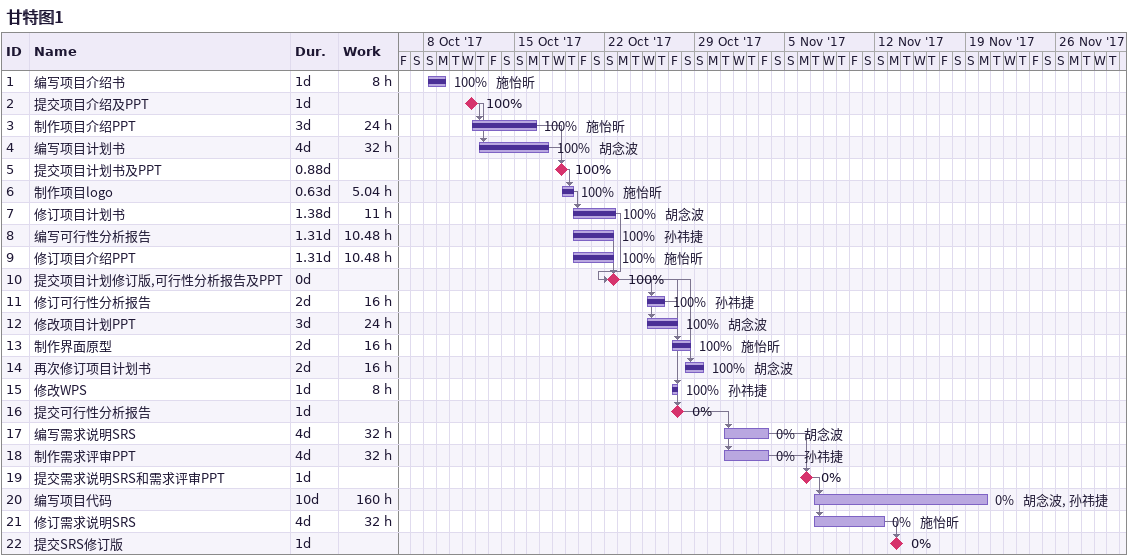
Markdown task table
甘特图1

| ID | Task | Duration | Start | Finish | Predecessors | Resources | % complete | Work (h) |
|---|---|---|---|---|---|---|---|---|
| 1 | 编写项目介绍书 | 1d | 2017-10-08 | 2017-10-09 |  | 施怡昕 | 100 | 8 |
| 2 | 提交项目介绍及PPT | 1d | 2017-10-11 | 2017-10-11 |  |  | 100 |  |
| 3 | 制作项目介绍PPT | 3d | 2017-10-11 | 2017-10-16 | 2 | 施怡昕 | 100 | 24 |
| 4 | 编写项目计划书 | 4d | 2017-10-12 | 2017-10-17 | 2 | 胡念波 | 100 | 32 |
| 5 | 提交项目计划书及PPT | 0.88d | 2017-10-18 | 2017-10-18 | 3, 4 |  | 100 |  |
| 6 | 制作项目logo | 0.63d | 2017-10-18 | 2017-10-19 | 5 | 施怡昕 | 100 | 5.04 |
| 7 | 修订项目计划书 | 1.38d | 2017-10-19 | 2017-10-22 | 6 | 胡念波 | 100 | 11 |
| 8 | 编写可行性分析报告 | 1.31d | 2017-10-19 | 2017-10-22 |  | 孙祎捷 | 100 | 10.48 |
| 9 | 修订项目介绍PPT | 1.31d | 2017-10-19 | 2017-10-22 |  | 施怡昕 | 100 | 10.48 |
| 10 | 提交项目计划修订版,可行性分析报告及PPT | 0d | 2017-10-22 | 2017-10-22 | 9, 7, 8 |  | 100 |  |
| 11 | 修订可行性分析报告 | 2d | 2017-10-25 | 2017-10-26 | 10 | 孙祎捷 | 100 | 16 |
| 12 | 修改项目计划PPT | 3d | 2017-10-25 | 2017-10-27 | 10 | 胡念波 | 100 | 24 |
| 13 | 制作界面原型 | 2d | 2017-10-27 | 2017-10-28 | 10 | 施怡昕 | 100 | 16 |
| 14 | 再次修订项目计划书 | 2d | 2017-10-28 | 2017-10-29 | 10 | 胡念波 | 100 | 16 |
| 15 | 修改WPS | 1d | 2017-10-27 | 2017-10-27 | 10 | 孙祎捷 | 100 | 8 |
| 16 | 提交可行性分析报告 | 1d | 2017-10-27 | 2017-10-27 | 11 |  | 0 |  |
| 17 | 编写需求说明SRS | 4d | 2017-10-31 | 2017-11-03 | 16 | 胡念波 | 0 | 32 |
| 18 | 制作需求评审PPT | 4d | 2017-10-31 | 2017-11-03 | 16 | 孙祎捷 | 0 | 32 |
| 19 | 提交需求说明SRS和需求评审PPT | 1d | 2017-11-06 | 2017-11-06 | 17, 18 |  | 0 |  |
| 20 | 编写项目代码 | 10d | 2017-11-07 | 2017-11-20 | 19 | 胡念波, 孙祎捷 | 0 | 160 |
| 21 | 修订需求说明SRS | 4d | 2017-11-07 | 2017-11-12 | 19 | 施怡昕 | 0 | 32 |
| 22 | 提交SRS修订版 | 1d | 2017-11-13 | 2017-11-13 | 21 |  | 0 |  |
